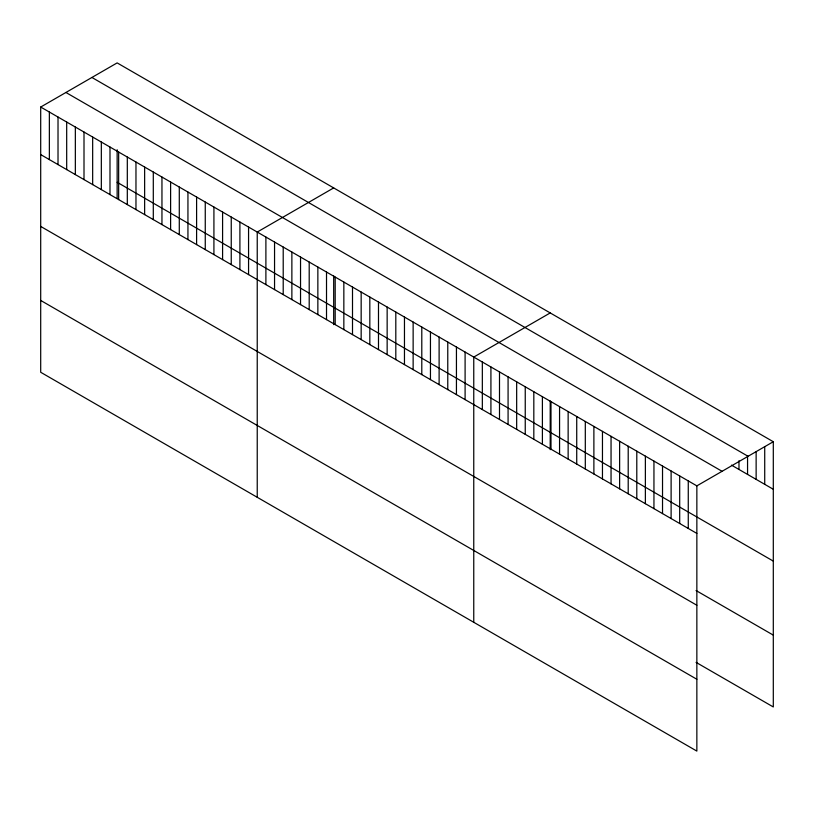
<?xml version="1.0" encoding="UTF-8"?>
<svg xmlns="http://www.w3.org/2000/svg" width="814" height="814" viewBox="0 0 814 814"><rect width="100%" height="100%" fill="white"/><g stroke="black" fill="none" stroke-linecap="round" stroke-linejoin="round"><path stroke-width="1.22" d="M40.7 107.041L696.855 485.866L696.855 751.098L40.7 372.273L40.7 107.041L117.145 62.902L773.3 441.727L773.3 706.959L696.072 662.372M333.679 187.922L257.234 232.051L257.234 497.283M550.213 312.932L473.758 357.071L473.758 622.293M696.855 485.866L773.3 441.727M91.921 77.472L748.076 456.298M731.471 465.13L773.3 489.275M65.924 92.481L722.079 471.306M117.145 182.285L773.3 561.111M40.7 154.589L696.855 533.414M696.072 590.537L773.3 635.124M40.7 226.424L696.855 605.25M40.7 300.437L696.855 679.263M764.722 446.784L764.722 484.32M756.135 451.841L756.135 479.365M747.557 455.647L747.557 474.42M738.98 460.704L738.98 469.464M688.268 480.911L688.268 528.459M679.69 475.956L679.69 523.504M671.112 471.011L671.112 518.549M662.525 466.056L662.525 513.603M653.947 461.1L653.947 508.648M645.37 456.145L645.37 503.693M636.792 451.19L636.792 498.738M628.205 446.235L628.205 493.783M619.627 441.28L619.627 488.827M611.049 436.324L611.049 483.872M602.462 431.379L602.462 478.927M593.884 426.424L593.884 473.972M585.307 421.469L585.307 469.017M576.729 416.514L576.729 464.061M568.141 411.558L568.141 459.106M559.564 406.603L559.564 454.151M550.986 401.648L550.986 449.196M550.213 400.885L550.213 449.654M542.399 396.703L542.399 444.241M533.821 391.748L533.821 439.295M525.244 386.792L525.244 434.34M516.666 381.837L516.666 429.385M508.078 376.882L508.078 424.43M499.501 371.927L499.501 419.475M490.923 366.972L490.923 414.519M482.336 362.016L482.336 409.564M465.099 352.065L465.099 399.613M456.44 347.069L456.44 394.617M447.771 342.063L447.771 389.611M439.112 337.067L439.112 384.615M430.453 332.061L430.453 379.609M421.794 327.065L421.794 374.613M413.136 322.059L413.136 369.607M404.466 317.063L404.466 364.611M395.808 312.067L395.808 359.615M387.149 307.061L387.149 354.609M378.49 302.065L378.49 349.613M369.821 297.059L369.821 344.607M361.162 292.063L361.162 339.611M352.503 287.057L352.503 334.605M343.844 282.061L343.844 329.609M335.185 277.055L335.185 324.603M333.679 275.875L333.679 324.644M326.516 272.059L326.516 319.607M317.857 267.063L317.857 314.601M309.198 262.057L309.198 309.605M300.539 257.061L300.539 304.609M291.87 252.055L291.87 299.603M283.211 247.059L283.211 294.607M274.552 242.053L274.552 289.601M265.893 237.057L265.893 284.605M248.565 227.055L248.565 274.603M239.906 222.049L239.906 269.597M231.247 217.053L231.247 264.601M222.588 212.057L222.588 259.605M213.919 207.051L213.919 254.599M205.26 202.055L205.26 249.603M196.601 197.049L196.601 244.597M187.942 192.053L187.942 239.601M179.284 187.047L179.284 234.595M170.614 182.051L170.614 229.599M161.955 177.045L161.955 224.593M153.297 172.049L153.297 219.597M144.638 167.053L144.638 214.591M135.969 162.047L135.969 209.595M127.31 157.051L127.31 204.599M118.651 152.045L118.651 199.593M117.145 149.735L117.145 198.474M109.992 147.049L109.992 194.597M101.333 142.043L101.333 189.591M92.664 137.047L92.664 184.595M84.005 132.041L84.005 179.589M75.346 127.045L75.346 174.593M66.687 122.039L66.687 169.587M58.018 117.043L58.018 164.591M49.359 112.047L49.359 159.595"/></g></svg>
